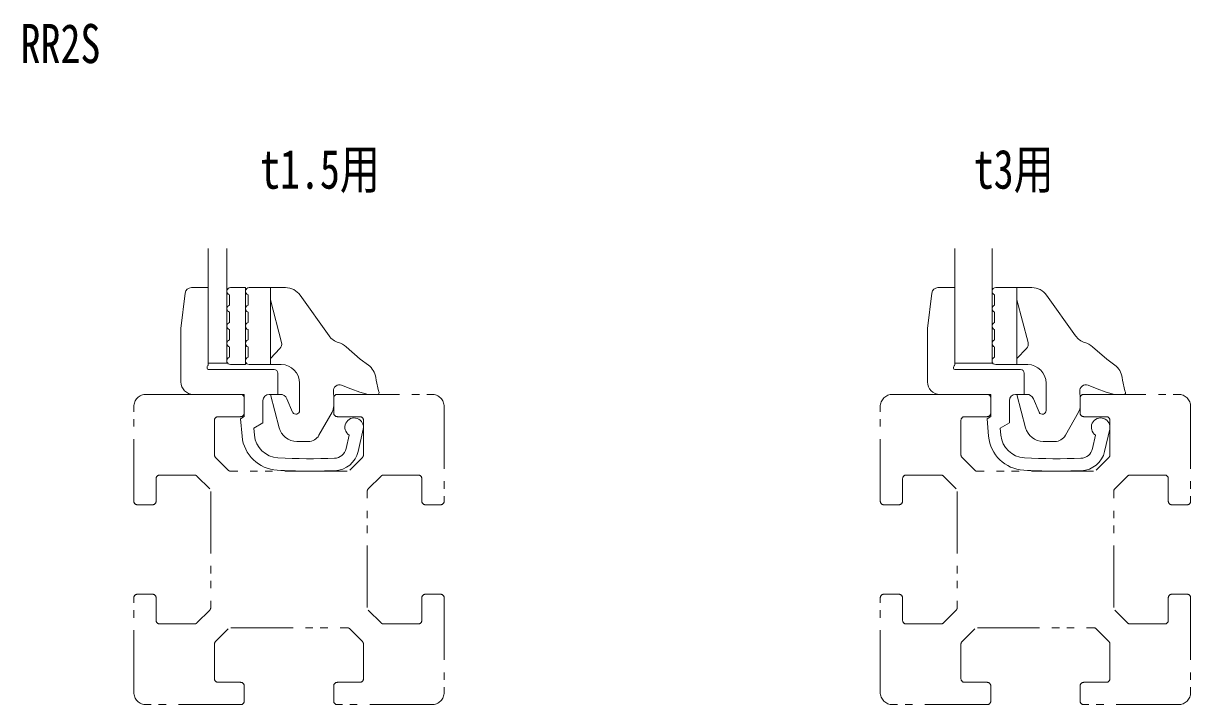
# Model space of a CAD drawing. Units: millimetres on the paper. Extents: x -571 to -348, y -384 to -329.
# Drawn here: x -571.2 to -477.2, y -383.8 to -328.9 of the extents above; entities that cross this region are included whole.
import ezdxf
from ezdxf.enums import TextEntityAlignment as Align

# ---------------------------------------------------------------- set-up
doc = ezdxf.new("R2010")
doc.units = ezdxf.units.MM
doc.linetypes.add('DOUBLE_CHAIN1', pattern=[8.8, 5, -1, 0.6, -0.6, 0.6, -1])
for name, color, linetype, lineweight in [('0-0', 7, 'Continuous', 20), ('0-1', 4, 'DOUBLE_CHAIN1', 9), ('0-2', 1, 'Continuous', 20), ('0-3', 5, 'Continuous', 20)]:
    doc.layers.add(name, color=color, linetype=linetype, lineweight=lineweight)
doc.layers.add('0-7', color=7, linetype='Continuous')
doc.styles.add('ＭＳ ゴシック', font='')
doc.styles.get('ＭＳ ゴシック').set_extended_font_data('MS Gothic')

msp = doc.modelspace()

# ---------------------------------------------------------------- linework, layer by layer
at = {"layer": '0-0'}
for p, q in [((-556.398, -356.721), (-556.398, -356.621)), ((-550.998, -356.821), (-556.298, -356.821)), ((-496.275, -356.721), (-496.275, -356.621)), ((-490.875, -356.821), (-496.175, -356.821)), ((-544.225, -363.419), (-543.817, -361.638)), ((-484.102, -363.419), (-483.694, -361.638)), ((-544.949, -362.104), (-545.199, -363.196)), ((-484.827, -362.104), (-485.077, -363.196))]:
    msp.add_line(p, q, dxfattribs=at)
for points in [[(-558.151, -350.661), (-558.498, -353.521), (-558.498, -357.821)], [(-556.298, -356.448), (-556.298, -350.221), (-557.655, -350.221)], [(-498.029, -350.661), (-498.375, -353.521), (-498.375, -357.821)], [(-496.175, -356.448), (-496.175, -350.221), (-497.532, -350.221)], [(-551.398, -358.821), (-550.698, -358.821), (-550.698, -357.121)], [(-491.275, -358.821), (-490.575, -358.821), (-490.575, -357.121)], [(-557.498, -358.821), (-553.398, -358.821), (-553.398, -360.61), (-553.698, -360.783), (-553.574, -362.201)], [(-497.375, -358.821), (-493.275, -358.821), (-493.275, -360.61), (-493.575, -360.783), (-493.451, -362.201)], [(-552.577, -362.114), (-552.627, -361.55), (-551.898, -361.129), (-551.898, -359.321)], [(-492.455, -362.114), (-492.505, -361.55), (-491.775, -361.129), (-491.775, -359.321)]]:
    msp.add_lwpolyline(points, dxfattribs=at)
for centre, radius, start, end in [((-557.655, -350.721), 0.5, 90, 173.08877), ((-497.532, -350.721), 0.5, 90, 173.08877), ((-556.298, -356.621), 0.1, 120, 180), ((-556.298, -356.721), 0.1, 180, 270), ((-556.398, -356.448), 0.1, 300, 0), ((-550.998, -357.121), 0.3, 0, 90), ((-496.175, -356.621), 0.1, 120, 180), ((-496.175, -356.721), 0.1, 180, 270), ((-496.275, -356.448), 0.1, 300, 0), ((-490.875, -357.121), 0.3, 0, 90), ((-557.498, -357.821), 1, 180, 270), ((-497.375, -357.821), 1, 180, 270), ((-551.398, -359.321), 0.5, 90, 180), ((-491.275, -359.321), 0.5, 90, 180), ((-544.548, -361.471), 0.75, 347.1018, 237.63058), ((-484.425, -361.471), 0.75, 347.1018, 237.63058), ((-550.585, -361.939), 3, 185, 267), ((-550.585, -361.939), 2, 185, 267), ((-490.463, -361.939), 3, 185, 267), ((-490.463, -361.939), 2, 185, 267), ((-546.174, -362.973), 1, 272.00418, 347.1018), ((-546.174, -362.973), 2, 272.03662, 347.1018), ((-486.052, -362.973), 1, 272.00418, 347.1018), ((-486.052, -362.973), 2, 272.03662, 347.1018), ((-547.994, -312.507), 51.5, 267, 272.11541), ((-487.872, -312.507), 51.5, 267, 272.11541), ((-547.994, -312.507), 52.5, 267, 272.11453), ((-487.872, -312.507), 52.5, 267, 272.11453)]:
    msp.add_arc(centre, radius, start, end, dxfattribs=at)
at = {"layer": '0-1'}
for p, q in [((-561.298, -358.821), (-553.698, -358.821)), ((-553.398, -360.321), (-553.398, -359.121)), ((-546.198, -360.321), (-546.198, -359.121)), ((-545.898, -358.821), (-538.298, -358.821)), ((-501.175, -358.821), (-493.575, -358.821)), ((-493.275, -360.321), (-493.275, -359.121)), ((-486.075, -360.321), (-486.075, -359.121)), ((-485.775, -358.821), (-478.175, -358.821)), ((-562.298, -367.421), (-562.298, -359.821)), ((-537.298, -359.821), (-537.298, -367.421)), ((-502.175, -367.421), (-502.175, -359.821)), ((-477.175, -359.821), (-477.175, -367.421)), ((-555.798, -363.697), (-555.798, -360.921)), ((-555.498, -360.621), (-553.698, -360.621)), ((-544.098, -360.621), (-545.898, -360.621)), ((-543.798, -360.921), (-543.798, -363.697)), ((-495.675, -363.697), (-495.675, -360.921)), ((-495.375, -360.621), (-493.575, -360.621)), ((-483.975, -360.621), (-485.775, -360.621)), ((-483.675, -360.921), (-483.675, -363.697)), ((-554.686, -364.933), (-555.71, -363.909)), ((-543.886, -363.909), (-544.91, -364.933)), ((-494.563, -364.933), (-495.588, -363.909)), ((-483.763, -363.909), (-484.788, -364.933)), ((-560.498, -365.621), (-560.498, -367.421)), ((-560.198, -365.321), (-557.422, -365.321)), ((-557.21, -365.409), (-556.186, -366.433)), ((-545.122, -365.021), (-554.473, -365.021)), ((-543.41, -366.433), (-542.386, -365.409)), ((-542.173, -365.321), (-539.398, -365.321)), ((-539.098, -365.621), (-539.098, -367.421)), ((-500.375, -365.621), (-500.375, -367.421)), ((-500.075, -365.321), (-497.3, -365.321)), ((-497.088, -365.409), (-496.063, -366.433)), ((-485, -365.021), (-494.351, -365.021)), ((-483.288, -366.433), (-482.263, -365.409)), ((-482.051, -365.321), (-479.275, -365.321)), ((-478.975, -365.621), (-478.975, -367.421)), ((-556.098, -366.645), (-556.098, -375.997)), ((-543.498, -375.997), (-543.498, -366.645)), ((-495.975, -366.645), (-495.975, -375.997)), ((-483.375, -375.997), (-483.375, -366.645)), ((-560.798, -367.721), (-561.998, -367.721)), ((-538.798, -367.721), (-537.598, -367.721)), ((-500.675, -367.721), (-501.875, -367.721)), ((-478.675, -367.721), (-477.475, -367.721)), ((-560.798, -374.921), (-561.998, -374.921)), ((-538.798, -374.921), (-537.598, -374.921)), ((-500.675, -374.921), (-501.875, -374.921)), ((-478.675, -374.921), (-477.475, -374.921)), ((-562.298, -382.821), (-562.298, -375.221)), ((-560.498, -377.021), (-560.498, -375.221)), ((-539.098, -377.021), (-539.098, -375.221)), ((-537.298, -375.221), (-537.298, -382.821)), ((-502.175, -382.821), (-502.175, -375.221)), ((-500.375, -377.021), (-500.375, -375.221)), ((-478.975, -377.021), (-478.975, -375.221)), ((-477.175, -375.221), (-477.175, -382.821)), ((-556.186, -376.209), (-557.21, -377.233)), ((-542.386, -377.233), (-543.41, -376.209)), ((-496.063, -376.209), (-497.088, -377.233)), ((-482.263, -377.233), (-483.288, -376.209)), ((-557.422, -377.321), (-560.198, -377.321)), ((-555.71, -378.733), (-554.686, -377.709)), ((-554.473, -377.621), (-545.122, -377.621)), ((-544.91, -377.709), (-543.886, -378.733)), ((-539.398, -377.321), (-542.173, -377.321)), ((-497.3, -377.321), (-500.075, -377.321)), ((-495.588, -378.733), (-494.563, -377.709)), ((-494.351, -377.621), (-485, -377.621)), ((-484.788, -377.709), (-483.763, -378.733)), ((-479.275, -377.321), (-482.051, -377.321)), ((-555.798, -381.721), (-555.798, -378.945)), ((-543.798, -378.945), (-543.798, -381.721)), ((-495.675, -381.721), (-495.675, -378.945)), ((-483.675, -378.945), (-483.675, -381.721)), ((-555.498, -382.021), (-553.698, -382.021)), ((-553.398, -382.321), (-553.398, -383.521)), ((-546.198, -382.321), (-546.198, -383.521)), ((-544.098, -382.021), (-545.898, -382.021)), ((-495.375, -382.021), (-493.575, -382.021)), ((-493.275, -382.321), (-493.275, -383.521)), ((-486.075, -382.321), (-486.075, -383.521)), ((-483.975, -382.021), (-485.775, -382.021)), ((-553.698, -383.821), (-561.298, -383.821)), ((-538.298, -383.821), (-545.898, -383.821)), ((-493.575, -383.821), (-501.175, -383.821)), ((-478.175, -383.821), (-485.775, -383.821))]:
    msp.add_line(p, q, dxfattribs=at)
for centre, radius, start, end in [((-561.298, -359.821), 1, 90, 180), ((-553.698, -359.121), 0.3, 0, 90), ((-545.898, -359.121), 0.3, 90, 180), ((-538.298, -359.821), 1, 0, 90), ((-501.175, -359.821), 1, 90, 180), ((-493.575, -359.121), 0.3, 0, 90), ((-485.775, -359.121), 0.3, 90, 180), ((-478.175, -359.821), 1, 0, 90), ((-555.498, -360.921), 0.3, 90, 180), ((-553.698, -360.321), 0.3, 270, 0), ((-545.898, -360.321), 0.3, 180, 270), ((-544.098, -360.921), 0.3, 0, 90), ((-495.375, -360.921), 0.3, 90, 180), ((-493.575, -360.321), 0.3, 270, 0), ((-485.775, -360.321), 0.3, 180, 270), ((-483.975, -360.921), 0.3, 0, 90), ((-555.498, -363.697), 0.3, 180, 225), ((-544.098, -363.697), 0.3, 315, 0), ((-495.375, -363.697), 0.3, 180, 225), ((-483.975, -363.697), 0.3, 315, 0), ((-560.198, -365.621), 0.3, 90, 180), ((-557.422, -365.621), 0.3, 45, 90), ((-554.473, -364.721), 0.3, 225, 270), ((-542.173, -365.621), 0.3, 90, 135), ((-539.398, -365.621), 0.3, 0, 90), ((-500.075, -365.621), 0.3, 90, 180), ((-497.3, -365.621), 0.3, 45, 90), ((-494.351, -364.721), 0.3, 225, 270), ((-482.051, -365.621), 0.3, 90, 135), ((-479.275, -365.621), 0.3, 0, 90), ((-543.198, -366.645), 0.3, 135, 180), ((-483.075, -366.645), 0.3, 135, 180), ((-561.998, -367.421), 0.3, 180, 270), ((-560.798, -367.421), 0.3, 270, 0), ((-538.798, -367.421), 0.3, 180, 270), ((-537.598, -367.421), 0.3, 270, 0), ((-501.875, -367.421), 0.3, 180, 270), ((-500.675, -367.421), 0.3, 270, 0), ((-478.675, -367.421), 0.3, 180, 270), ((-477.475, -367.421), 0.3, 270, 0), ((-561.998, -375.221), 0.3, 90, 180), ((-560.798, -375.221), 0.3, 0, 90), ((-538.798, -375.221), 0.3, 90, 180), ((-537.598, -375.221), 0.3, 0, 90), ((-501.875, -375.221), 0.3, 90, 180), ((-500.675, -375.221), 0.3, 0, 90), ((-478.675, -375.221), 0.3, 90, 180), ((-477.475, -375.221), 0.3, 0, 90), ((-556.398, -375.997), 0.3, 315, 0), ((-496.275, -375.997), 0.3, 315, 0), ((-560.198, -377.021), 0.3, 180, 270), ((-557.422, -377.021), 0.3, 270, 315), ((-545.122, -377.921), 0.3, 45, 90), ((-542.173, -377.021), 0.3, 225, 270), ((-539.398, -377.021), 0.3, 270, 0), ((-500.075, -377.021), 0.3, 180, 270), ((-497.3, -377.021), 0.3, 270, 315), ((-485, -377.921), 0.3, 45, 90), ((-482.051, -377.021), 0.3, 225, 270), ((-479.275, -377.021), 0.3, 270, 0), ((-555.498, -378.945), 0.3, 135, 180), ((-544.098, -378.945), 0.3, 360, 45), ((-495.375, -378.945), 0.3, 135, 180), ((-483.975, -378.945), 0.3, 360, 45), ((-555.498, -381.721), 0.3, 180, 270), ((-553.698, -382.321), 0.3, 0, 90), ((-545.898, -382.321), 0.3, 90, 180), ((-544.098, -381.721), 0.3, 270, 0), ((-495.375, -381.721), 0.3, 180, 270), ((-493.575, -382.321), 0.3, 0, 90), ((-485.775, -382.321), 0.3, 90, 180), ((-483.975, -381.721), 0.3, 270, 0), ((-561.298, -382.821), 1, 180, 270), ((-553.698, -383.521), 0.3, 270, 0), ((-545.898, -383.521), 0.3, 180, 270), ((-538.298, -382.821), 1, 270, 0), ((-501.175, -382.821), 1, 180, 270), ((-493.575, -383.521), 0.3, 270, 0), ((-485.775, -383.521), 0.3, 180, 270), ((-478.175, -382.821), 1, 270, 0)]:
    msp.add_arc(centre, radius, start, end, dxfattribs=at)
at = {"layer": '0-2'}
for p, q in [((-550.086, -350.221), (-552.998, -350.221)), ((-551.298, -356.421), (-551.298, -350.221)), ((-489.964, -350.221), (-492.875, -350.221)), ((-491.175, -356.421), (-491.175, -350.221)), ((-554.598, -351.638), (-554.598, -350.804)), ((-553.098, -350.804), (-553.098, -351.638)), ((-551.298, -351.221), (-550.397, -354.649)), ((-546.57, -354.103), (-548.896, -350.839)), ((-492.975, -350.804), (-492.975, -351.638)), ((-491.175, -351.221), (-490.275, -354.649)), ((-486.448, -354.103), (-488.773, -350.839)), ((-554.598, -353.038), (-554.598, -352.204)), ((-553.098, -352.204), (-553.098, -353.038)), ((-492.975, -352.204), (-492.975, -353.038)), ((-554.598, -354.438), (-554.598, -353.604)), ((-553.098, -353.604), (-553.098, -354.438)), ((-492.975, -353.604), (-492.975, -354.438)), ((-554.598, -355.838), (-554.598, -355.012)), ((-553.098, -355.012), (-553.098, -355.838)), ((-550.524, -355.132), (-551.298, -355.921)), ((-492.975, -355.012), (-492.975, -355.838)), ((-490.402, -355.132), (-491.175, -355.921)), ((-552.998, -356.421), (-550.415, -356.421)), ((-492.875, -356.421), (-490.293, -356.421)), ((-548.944, -360.126), (-548.944, -357.921)), ((-488.822, -360.126), (-488.822, -357.921)), ((-551.298, -358.821), (-550.591, -361.509)), ((-550.505, -358.821), (-551.298, -358.821)), ((-546.225, -358.598), (-546.198, -359.121)), ((-546.198, -359.121), (-546.198, -359.753)), ((-491.175, -358.821), (-490.469, -361.509)), ((-490.383, -358.821), (-491.175, -358.821)), ((-486.102, -358.598), (-486.075, -359.121)), ((-486.075, -359.121), (-486.075, -359.753)), ((-549.508, -360.247), (-549.966, -359.18)), ((-489.385, -360.247), (-489.844, -359.18)), ((-546.329, -360.253), (-547.387, -362.121)), ((-486.207, -360.253), (-487.265, -362.121)), ((-548.236, -362.621), (-549.17, -362.621)), ((-488.114, -362.621), (-489.048, -362.621))]:
    msp.add_line(p, q, dxfattribs=at)
for points in [[(-554.498, -350.221), (-553.298, -350.221), (-553.298, -356.421), (-554.498, -356.421)], [(-545.199, -355.001), (-544.053, -355.98), (-543.405, -356.461)], [(-485.077, -355.001), (-483.931, -355.98), (-483.283, -356.461)], [(-542.863, -358.821), (-543.428, -358.821), (-544.104, -358.647), (-544.825, -358.377), (-545.564, -358.078)], [(-542.567, -358.601), (-542.594, -358.549), (-542.785, -357.685), (-542.813, -357.474)], [(-482.741, -358.821), (-483.306, -358.821), (-483.981, -358.647), (-484.703, -358.377), (-485.442, -358.078)], [(-482.445, -358.601), (-482.472, -358.549), (-482.663, -357.685), (-482.691, -357.474)]]:
    msp.add_lwpolyline(points, dxfattribs=at)
for centre, start, end in [((-554.498, -350.521), 90, 250.52878), ((-552.998, -350.521), 90, 250.52878), ((-492.875, -350.521), 90, 250.52878), ((-554.498, -351.921), 109.47122, 250.52878), ((-552.998, -351.921), 109.47122, 250.52878), ((-492.875, -351.921), 109.47122, 250.52878), ((-554.498, -353.321), 109.47122, 250.52878), ((-552.998, -353.321), 109.47122, 250.52878), ((-492.875, -353.321), 109.47122, 250.52878), ((-554.498, -354.721), 109.47122, 250.52878), ((-552.998, -354.721), 109.47122, 250.52878), ((-492.875, -354.721), 109.47122, 250.52878), ((-554.498, -356.121), 109.47122, 270), ((-552.998, -356.121), 109.47122, 270), ((-492.875, -356.121), 109.47122, 270)]:
    msp.add_arc(centre, 0.3, start, end, dxfattribs=at)
for centre, major_axis, start_param, end_param in [((-550.086, -351.721), (0, 1.5), 5.340708, 6.283185), ((-489.964, -351.721), (0, 1.5), 5.340708, 6.283185), ((-545.38, -353.221), (0, 1.5), 2.199115, 2.840338), ((-485.258, -353.221), (0, 1.5), 2.199115, 2.840338), ((-550.871, -354.778), (0, 0.5), 3.926991, 4.974188), ((-546.199, -356.102), (0, 1.5), 5.53595, 6.020094), ((-490.748, -354.778), (0, 0.5), 3.926991, 4.974188), ((-486.077, -356.102), (0, 1.5), 5.53595, 6.020094), ((-550.415, -357.921), (0, 1.5), 4.712389, 6.283185), ((-544.271, -357.674), (0, 1.5), 4.845976, 5.653917), ((-490.293, -357.921), (0, 1.5), 4.712389, 6.283185), ((-484.149, -357.674), (0, 1.5), 4.845976, 5.653917), ((-545.737, -358.546), (0, 0.5), 5.922738, 7.958701), ((-485.615, -358.546), (0, 0.5), 5.922738, 7.958701), ((-550.505, -359.421), (0, 0.6), 5.12568, 6.283185), ((-542.863, -360.321), (0, 1.5), 6.149454, 6.283185), ((-542.689, -358.686), (0, 0.15), 3.288995, 5.314806), ((-490.383, -359.421), (0, 0.6), 5.12568, 6.283185), ((-482.741, -360.321), (0, 1.5), 6.149454, 6.283185), ((-482.566, -358.686), (0, 0.15), 3.288995, 5.314806), ((-547.179, -359.753), (0, 1), 4.18879, 4.712389), ((-487.056, -359.753), (0, 1), 4.18879, 4.712389), ((-549.238, -360.126), (0, 0.3), 2.094395, 4.712389), ((-489.116, -360.126), (0, 0.3), 2.094395, 4.712389), ((-549.17, -361.121), (0, 1.5), 1.832596, 3.141593), ((-489.048, -361.121), (0, 1.5), 1.832596, 3.141593), ((-548.236, -361.621), (0, 1), 3.141593, 4.18879), ((-488.114, -361.621), (0, 1), 3.141593, 4.18879)]:
    msp.add_ellipse(centre, major_axis=major_axis, ratio=0.980769, start_param=start_param, end_param=end_param, dxfattribs=at)
at = {"layer": '0-3'}
for p, q in [((-554.798, -347.083), (-554.798, -356.321)), ((-493.175, -347.083), (-493.175, -356.321))]:
    msp.add_line(p, q, dxfattribs=at)
for points in [[(-554.798, -356.321), (-556.298, -356.321), (-556.298, -347.083)], [(-493.175, -356.321), (-496.175, -356.321), (-496.175, -347.083)]]:
    msp.add_lwpolyline(points, dxfattribs=at)

# ---------------------------------------------------------------- texts
at = {"layer": '0-7', "style": 'ＭＳ ゴシック', "width": 0.75}
for s, p in [('RR2S', (-571.418, -333.082)), ('t1.5用', (-552.13, -343.199)), ('t3用', (-494.65, -343.199))]:
    msp.add_text(s, height=3.152, dxfattribs=at).set_placement(p, align=Align.BOTTOM_LEFT)

doc.saveas('drawing.dxf')
